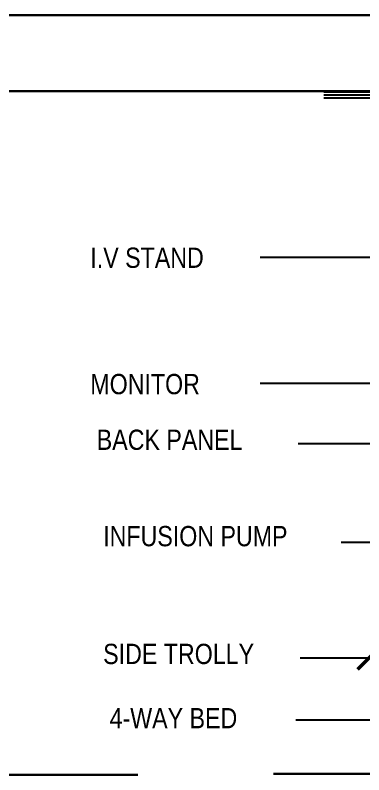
# Model space of a CAD drawing. Header units: inches. Extents: x -17070 to 527, y 504 to 2398.
# Drawn here: x -10385.47 to -10382.72, y 538.64 to 544.64 of the extents above; entities that cross this region are included whole.
import ezdxf

# ---------------------------------------------------------------- set-up
doc = ezdxf.new("R2010")
doc.units = ezdxf.units.IN
doc.linetypes.add('DASHDOT', pattern=[1, 0.5, -0.25, 0, -0.25])
doc.layers.add('cur', color=19, linetype='Continuous', lineweight=0)
doc.layers.add('wall', color=7, linetype='Continuous', lineweight=30)
doc.layers.add('text1', color=88, linetype='DASHDOT')
doc.styles.add('ROMANC', font='arialbd.ttf', dxfattribs={"height": 0.35})
doc.styles.add('style1', font='', dxfattribs={"height": 12})
doc.styles.get('style1').set_extended_font_data('Arial Narrow')
doc.dimstyles.get("Standard").update_dxf_attribs({"dimtxt": 0.18, "dimasz": 0.18, "dimexe": 0.18, "dimexo": 0.0625, "dimgap": 0.09, "dimtad": 0, "dimtih": 1, "dimtoh": 1, "dimzin": 0, "dimdsep": 46, "dimtxsty": 'ROMANC', "dimblk": 'ARCHTICK', "dimcen": 0.09, "dimclrd": 25, "dimclre": 25, "dimadec": 0, "dimazin": 0, "dimtfac": 1, "dimtofl": 0, "dimtmove": 0, "dimatfit": 3, "dimldrblk": 'ARCHTICK', "dimfxl": 1, "dimtolj": 1, "dimtzin": 0, "dimarcsym": 0})

# ---------------------------------------------------------------- blocks, each defined once
blk = doc.blocks.new('_ARCHTICK')
at = {"color": 0, "linetype": 'ByBlock', "const_width": 0.15}
blk.add_lwpolyline([(-0.5, -0.5), (0.5, 0.5)], dxfattribs=at)

msp = doc.modelspace()

# ---------------------------------------------------------------- linework, layer by layer
at = {"color": 54}
for p, q in [((-10378.67852, 544.03511), (-10383.03741, 544.03511)), ((-10378.67852, 544.0094), (-10383.03741, 544.0094))]:
    msp.add_line(p, q, dxfattribs=at)
at = {"layer": 'cur', "lineweight": -2, "ltscale": 0.5}
msp.add_line((-10383.03741, 543.98852), (-10378.82908, 543.99138), dxfattribs=at)
at = {"layer": 'wall', "linetype": 'ByBlock'}
for p, q in [((-10394.91665, 544.64206), (-10345.64192, 544.64206)), ((-10394.91337, 544.04194), (-10354.13336, 544.04194)), ((-10394.91402, 538.64089), (-10384.50528, 538.64089))]:
    msp.add_line(p, q, dxfattribs=at)
at = {"layer": 'wall'}
msp.add_line((-10378.56013, 538.64857), (-10383.43504, 538.64925), dxfattribs=at)

# ---------------------------------------------------------------- texts
at = {"layer": 'text1', "color": 98, "style": 'style1'}
for s, height, p in [('I.V STAND', 0.160031, (-10384.88142, 542.64603)), ('MONITOR', 0.160031, (-10384.88142, 541.64778)), ('BACK PANEL', 0.160031, (-10384.83061, 541.20788)), ('INFUSION PUMP', 0.1600312, (-10384.7798, 540.4465)), ('SIDE TROLLY', 0.1600312, (-10384.7798, 539.51593)), ('4-WAY BED', 0.160031, (-10384.72898, 539.00835))]:
    msp.add_text(s, height=height, dxfattribs=at).set_placement(p)

# ---------------------------------------------------------------- leaders
for points in [[(-10382.02354, 542.72899), (-10383.54003, 542.72899)], [(-10381.33114, 541.73275), (-10383.54003, 541.73275)], [(-10382.02354, 541.25511), (-10383.24087, 541.25511)], [(-10382.29137, 540.47503), (-10382.90003, 540.47503)], [(-10382.68027, 539.56287), (-10383.2243, 539.56287)], [(-10381.75093, 539.07159), (-10383.25713, 539.07158)]]:
    msp.add_leader(points, dimstyle='Standard', override={"dimgap": 0.09, "dimtad": 0})

doc.saveas('drawing.dxf')
